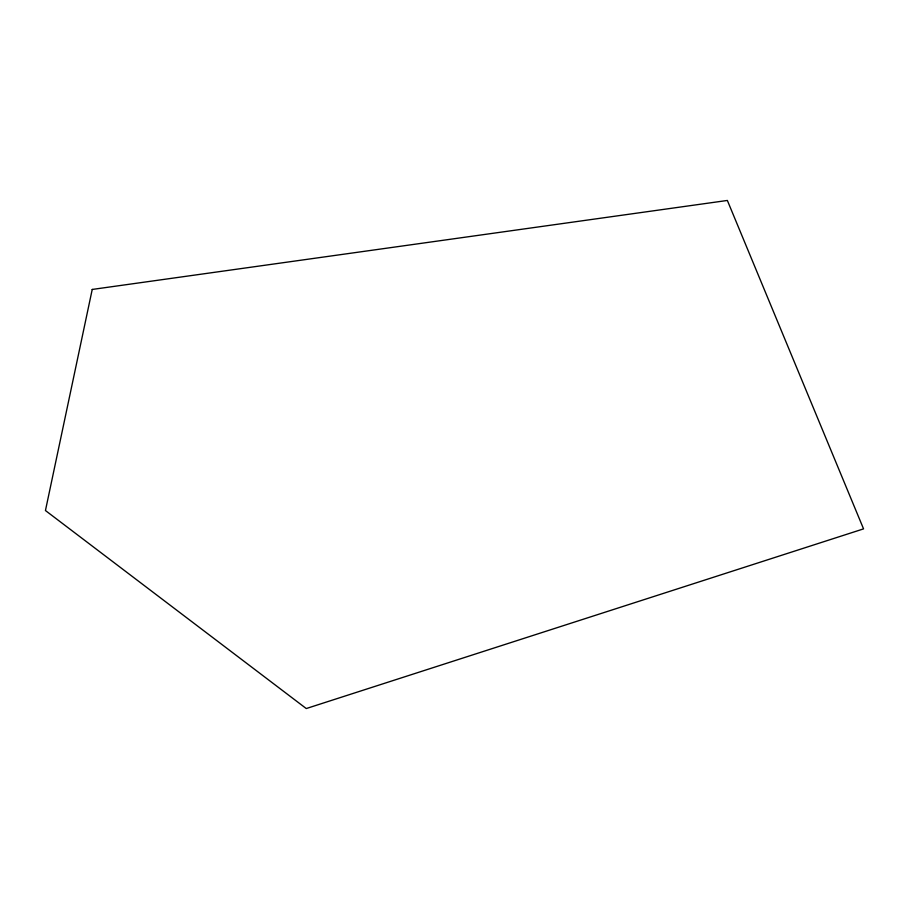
<?xml version="1.0" encoding="UTF-8"?>
<svg xmlns="http://www.w3.org/2000/svg" width="909" height="909" viewBox="0 0 909 909"><rect width="100%" height="100%" fill="white"/><g stroke="black" fill="none" stroke-linecap="round" stroke-linejoin="round"><path stroke-width="1.36" d="M92.229 289.448L45.45 510.54L306.265 708.543L863.55 528.879L727.359 200.457L92.229 289.448"/></g></svg>
